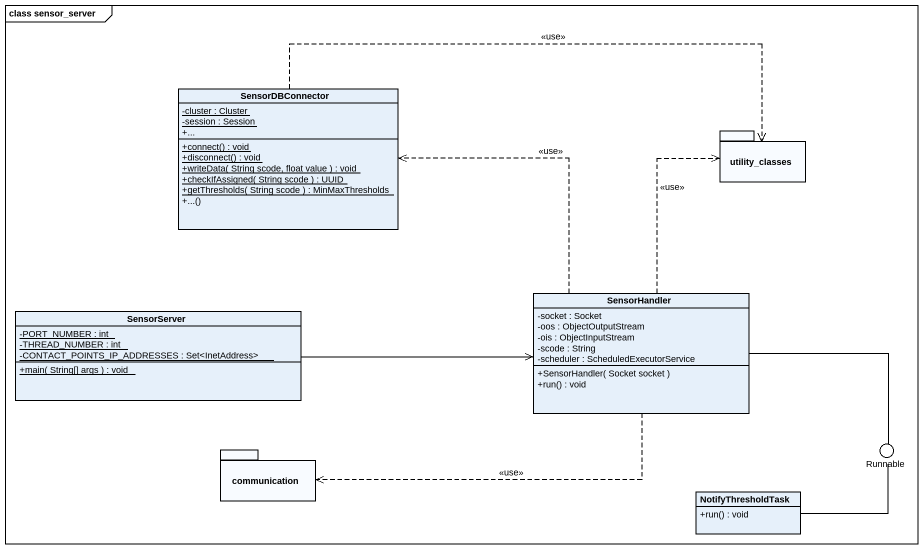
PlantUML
@startuml
mainframe class sensor_server
allowmixing
hide circle
hide empty members
skinparam classAttributeIconSize 0
class SensorDBConnector {
  {static} -cluster : Cluster
  {static} -session : Session
  +...
  {static} +connect() : void
  {static} +disconnect() : void
  {static} +writeData( String scode, float value ) : void
  {static} +checkIfAssigned( String scode ) : UUID
  {static} +getThresholds( String scode ) : MinMaxThresholds
  +...()
}
package utility_classes {
}
class SensorHandler {
  -socket : Socket
  -oos : ObjectOutputStream
  -ois : ObjectInputStream
  -scode : String
  -scheduler : ScheduledExecutorService
  +SensorHandler( Socket socket )
  +run() : void
}
class SensorServer {
  {static} -PORT_NUMBER : int
  {static} -THREAD_NUMBER : int
  {static} -CONTACT_POINTS_IP_ADDRESSES : Set<InetAddress>
  {static} +main( String[] args ) : void
}
() Runnable
package communication {
}
class NotifyThresholdTask {
  +run() : void
}
SensorDBConnector .right.> utility_classes : <<use>>
SensorHandler .left.> SensorDBConnector : <<use>>
SensorHandler .up.> utility_classes : <<use>>
SensorHandler -right- Runnable
SensorHandler .left.> communication : <<use>>
SensorServer -right-> SensorHandler
NotifyThresholdTask -right- Runnable
@enduml
